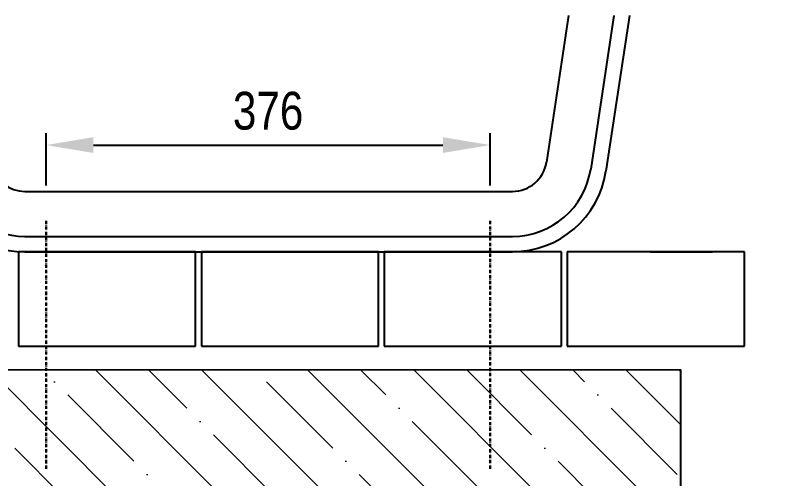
# Model space of a CAD drawing. Header units: millimetres. Extents: x 9226 to 17655, y 3085 to 7285.
# Drawn here: x 12333 to 12984, y 5243 to 5635 of the extents above; entities that cross this region are included whole.
import ezdxf
from ezdxf import colors
from ezdxf.entities.mleader import LeaderData, LeaderLine
from ezdxf.math import Vec2, Vec3

# ---------------------------------------------------------------- set-up
doc = ezdxf.new("R2010")
doc.units = ezdxf.units.MM
doc.header["$LTSCALE"] = 0.3
doc.linetypes.add('DashDot', pattern=[15, 9, -3, 0, -3])
doc.layers.add('SRAFY', color=251, linetype='Continuous', lineweight=13)
doc.styles.add('SEACAD_Arial', font='arial.ttf', dxfattribs={"width": 0.8})
doc.dimstyles.new('ISO-25', dxfattribs={"dimtxt": 1.6, "dimasz": 2, "dimexe": 0.5, "dimexo": 1.5, "dimtad": 1, "dimdec": 0, "dimtxsty": 'SEACAD_Arial', "dimcen": 2, "dimadec": 0, "dimazin": 0, "dimtfac": 1, "dimtdec": 0, "dimtmove": 0, "dimatfit": 3, "dimfxl": 1, "dimarcsym": 0})

# ---------------------------------------------------------------- blocks, each defined once
blk = doc.blocks.new('*D143')
at = {"color": 0, "lineweight": -2, "transparency": 16777216}
for p, q in [((12358.98, 5490.73), (12358.98, 5534.99)), ((12734.99, 5490.73), (12734.99, 5534.99)), ((12398.98, 5524.99), (12694.99, 5524.99))]:
    blk.add_line(p, q, dxfattribs=at)
at = {"color": 0, "transparency": 16777216}
for points in [[(12398.98, 5531.66), (12398.98, 5518.32), (12358.98, 5524.99)], [(12694.99, 5531.66), (12694.99, 5518.32), (12734.99, 5524.99)]]:
    blk.add_solid(points, dxfattribs=at)
at = {"layer": 'Defpoints', "color": 0, "transparency": 16777216}
for p in [(12734.99, 5524.99), (12358.98, 5460.73), (12734.99, 5460.73)]:
    blk.add_point(p, dxfattribs=at)
at = {"color": 0, "transparency": 16777216, "insert": (12546.99, 5553.84), "char_height": 32, "attachment_point": 5, "style": 'SEACAD_Arial'}
blk.add_mtext('376', dxfattribs=at)

msp = doc.modelspace()

# ---------------------------------------------------------------- hatches: boundary and pattern name
at = {"layer": 'SRAFY'}
h = msp.add_hatch(dxfattribs=at)
h.set_pattern_fill('ANSI35', color=256, scale=10, angle=90)
h.set_pattern_definition([(135, (758.98, -175.72), (-44.90128, -44.90128), []), (135, (758.98, -130.82), (-44.90128, -44.90128), [79.375, -15.875, 0, -15.875])])
edge = h.paths.add_edge_path()
edge.add_line((12896.47, 5334.37), (12198.4, 5334.69))
edge.add_line((12198.4, 5334.69), (12198.4, 5084.38))
edge.add_line((12198.4, 5084.38), (12836.4, 5084.37))
edge.add_line((12836.4, 5084.37), (12836.4, 5084.4))
edge.add_arc((12836.4, 5084.39), 0.01, -89.99995, 89.99981, ccw=False)
edge.add_line((12836.4, 5084.38), (12896.47, 5084.37))
edge.add_line((12896.47, 5084.37), (12896.47, 5334.37))

# ---------------------------------------------------------------- linework, layer by layer
for p, q in [((12801.48, 5634.73), (12782.67, 5510.39)), ((12839.91, 5634.73), (12820.24, 5504.71)), ((12853.06, 5634.73), (12833.09, 5502.76)), ((12340.98, 5485.73), (12753.99, 5485.73)), ((12340.98, 5447.73), (12753.99, 5447.73)), ((12340.98, 5434.73), (12753.99, 5434.73)), ((12870.94, 5434.7), (12923.52, 5434.67))]:
    msp.add_line(p, q)
at = {"linetype": 'DashDot', "lineweight": 30}
for p, q in [((12358.98, 5460.73), (12358.98, 5250.07)), ((12734.99, 5460.77), (12734.99, 5250.11))]:
    msp.add_line(p, q, dxfattribs=at)
at = {"linetype": 'Continuous'}
for p, q in [((12485.43, 5434.73), (12335.43, 5434.73)), ((12335.43, 5434.73), (12335.43, 5354.73)), ((12485.43, 5354.73), (12485.43, 5434.73)), ((12640.43, 5434.73), (12490.43, 5434.73)), ((12490.43, 5434.73), (12490.43, 5354.73)), ((12640.43, 5354.73), (12640.43, 5434.73)), ((12795.43, 5434.73), (12645.43, 5434.73)), ((12645.43, 5434.73), (12645.43, 5354.73)), ((12795.43, 5354.73), (12795.43, 5434.73)), ((12950.43, 5434.73), (12800.43, 5434.73)), ((12800.43, 5434.73), (12800.43, 5354.73)), ((12950.43, 5354.73), (12950.43, 5434.73)), ((12335.43, 5354.73), (12485.43, 5354.73)), ((12490.43, 5354.73), (12640.43, 5354.73)), ((12645.43, 5354.73), (12795.43, 5354.73)), ((12800.43, 5354.73), (12950.43, 5354.73))]:
    msp.add_line(p, q, dxfattribs=at)
at = {"lineweight": 15}
msp.add_line((12890.48, 5434.73), (12946.11, 5434.73), dxfattribs=at)
msp.add_lwpolyline([(12198.42, 5084.37), (12896.47, 5084.37), (12896.47, 5334.37), (12198.38, 5334.7)], close=True)
at = {"linetype": 'Continuous'}
msp.add_circle((12775.45, 5434.72), 0.01, dxfattribs=at)
for centre, radius, start, end in [((12340.98, 5514.73), 29, 194, 270), ((12753.99, 5514.73), 29, 270, 351.39749), ((12753.99, 5514.73), 67, 270, 351.39749), ((12753.99, 5514.73), 80, 270, 351.39749), ((12340.98, 5514.73), 80, 194, 270), ((12340.98, 5514.73), 67, 194, 270)]:
    msp.add_arc(centre, radius, start, end)

# ---------------------------------------------------------------- dimensions: what is measured, and where the dimension line sits
dim = msp.add_linear_dim(base=(12734.99, 5524.99), p1=(12358.98, 5460.73), p2=(12734.99, 5460.73), dimstyle='ISO-25')
dim.commit()
dim.dimension.update_dxf_attribs({"geometry": '*D143', "text_midpoint": (12546.99, 5553.84)})

# ---------------------------------------------------------------- leaders
ml = msp.add_multileader_mtext('Standard')
ml.set_content('Detail 1', color=256, style='SEACAD_Arial')
ml.set_leader_properties(lineweight=-3)
ml.build(insert=Vec2(0, 0))
ml.multileader.update_dxf_attribs({"dogleg_length": 2, "arrow_head_size": 60, "scale": 20})
ctx = ml.context
ctx.base_point, ctx.scale, ctx.char_height, ctx.arrow_head_size, ctx.landing_gap_size, ctx.plane_origin = Vec3(12997.24, 5606.38), 20, 40, 60, 20, Vec3(14954.3, 5465.56)
ctx.text_align_type = 2
notes = []
notes.append((ctx, [(1, (1, 1, 0), (13217.16, 5606.38), (-1, 0), 40, [(0, [(13334.9, 5496.02)], 0, [])])]))
ctx.mtext.insert, ctx.mtext.width, ctx.mtext.alignment, ctx.mtext.flow_direction = Vec3(13157.16, 5626.7), 196.5628, 3, 5
for ctx, leaders in notes:
    for number, flags, end, landing, length, lines in leaders:
        leader = LeaderData()
        leader.index, (leader.has_last_leader_line, leader.has_dogleg_vector, leader.attachment_direction) = number, flags
        leader.last_leader_point, leader.dogleg_vector, leader.dogleg_length = Vec3(end), Vec3(landing), length
        for number, points, colour, breaks in lines:
            line = LeaderLine()
            line.index, line.vertices, line.color, line.breaks = number, Vec3.list(points), colors.encode_raw_color(colour), breaks
            leader.lines.append(line)
        ctx.leaders.append(leader)

doc.saveas('drawing.dxf')
